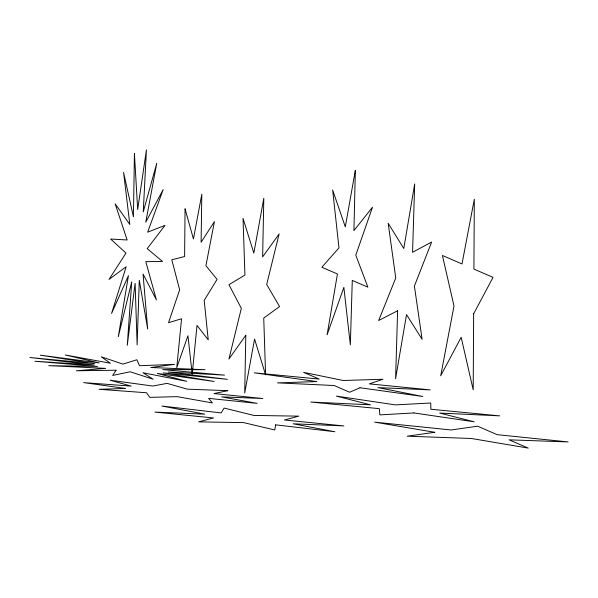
<?xml version="1.0" encoding="UTF-8"?>
<svg xmlns="http://www.w3.org/2000/svg" width="598" height="598" viewBox="0 0 598 598"><rect width="100%" height="100%" fill="white"/><g stroke="black" fill="none" stroke-linecap="round" stroke-linejoin="round"><path stroke-width="0.9" d="M473.646 313.823L473.197 389.821L461.163 337.294L440.704 375.783L453.994 305.989L442.423 255.481L462 263.942L474.319 199.231L473.908 269.093L493.036 277.36L473.646 313.823M185.066 208.889L184.61 256.52L171.783 259.794L179.662 289.768L168.524 322.703L181.56 318.749L176.769 367.628L187.944 335.725L192.212 374.303L197.004 325.424L208.231 339.866L204.195 300.368L217.074 279.371L205.906 265.729L214.443 221.581L201.1 242.257L201.818 194.238L193.438 238.946L185.066 208.889M134.423 153.664L133.429 216.827L123.577 172.456L129.826 224.497L115.145 203.791L127.157 239.977L110.645 239.028L125.991 253.096L109.023 279.416L126.163 266.738L111.572 313.419L128.443 275.678L118.277 336.764L131.724 281.86L127.269 345.323L135.111 283.325L137.136 344.911L139.289 280.365L147.684 329.027L143.064 274.041L156.422 299.897L145.792 261.655L162.529 261.453L147.19 248.633L165.033 225.349L147.646 232.196L163.179 189.566L145.777 222.164L156.743 163.314L143.243 211.946L146.428 149.904L137.682 209.547L134.423 153.664M245.808 335.269L244.709 393.013L254.561 339.051L265.602 374.864L263.733 318.069L279.565 306.565L266.693 284.476L279.124 233.93L262.634 256.908L263.808 198.252L253.844 253.111L243.02 218.33L244.926 275.065L228.952 284.693L241.33 308.381L228.929 359.009L245.808 335.269M355.339 170.378L353.934 230.604L372.502 207.2L355.788 255.129L367.867 287.145L352.282 280.417L350.338 344.859L343.865 287.384L327.099 334.813L337.436 273.996L321.859 267.261L338.976 247.856L332.638 189.97L345.293 226.874L355.339 170.378M397.618 310.751L395.592 378.721L406.52 314.6L422.106 339.305L414.392 286.068L431.636 242.063L412.56 252.289L414.691 183.96L403.792 248.499L388.184 223.286L395.749 278.01L378.654 320.528L397.618 310.751M275.685 424.842L274.729 429.947L243.565 422.607L198.611 421.874L213.531 417.957L154.987 412.097L204.77 414.167L161.938 406.027L221.155 412.919L224.115 408.075L253.926 415.438L298.776 416.148L284.424 419.998L343.865 425.925L293.214 423.795L334.873 431.749L275.685 424.842M116.094 370.229L112.663 375.454L130.177 371.784L153.133 379.222L142.959 372.756L186.726 381.322L157.326 373.414L214.129 381.479L163.179 372.86L227.33 379.349L168.27 372.016L224.489 375.133L162.708 369.616L205.009 369.699L150.831 367.523L174.526 364.369L139.513 365.714L136.837 359.764L122.926 364.1L101.249 356.797L110.368 363.225L65.264 354.965L99.201 362.926L40.29 355.167L94.82 363.696L29.9 357.499L94.118 364.982L34.976 361.259L97.511 366.447L48.759 365.655L105.667 368.375L76.409 370.775L116.094 370.229M359.996 387.758L349.651 392.243L334.073 385.508L277.532 382.877L316.776 381.576L254.292 372.831L319.227 379.095L303.642 372.36L343.177 380.492L382.959 379.267L369.332 383.879L430.246 389.889L377.973 387.609L422.831 396.496L359.996 387.758M227.771 390.673L214.032 393.566L262.828 398.515L221.694 396.87L257.147 403.366L208.605 398.365L212.402 402.947L177.307 396.653L149.769 397.364L146.562 392.766L99.156 389.298L125.61 388.461L83.713 382.623L131.119 386.099L110.062 380.201L152.774 386.046L167.104 383.37L187.309 389.163L227.771 390.673M434.731 432.294L407.193 436.196L471.351 438.484L528.251 448.096L509.122 439.829L568.1 441.929L497.215 434.679L477.638 426.217L451.154 429.969L374.699 422.151L434.731 432.294M413.898 412.934L379.88 414.892L379.319 408.651L310.818 402.043L370.416 404.809L336.42 396.115L395.256 404.876L430.724 403.022L430.889 409.256L499.696 415.872L439.657 413.046L474.177 421.799L413.898 412.934"/></g></svg>
